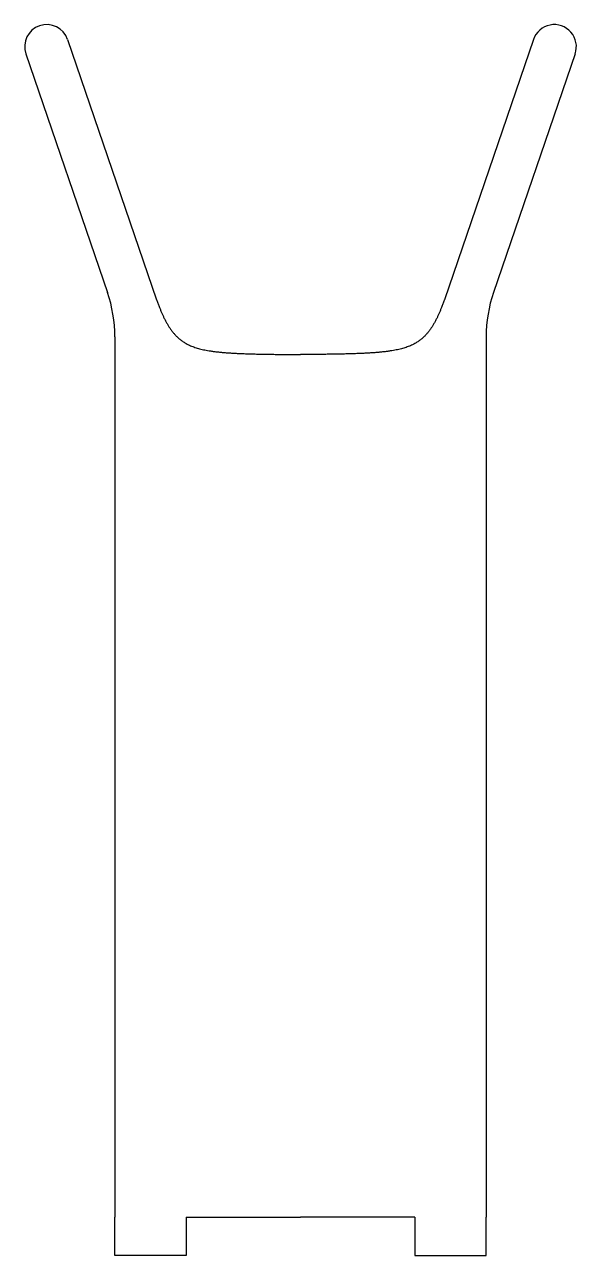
# Model space of a CAD drawing. Header units: millimetres. Extents: x -20.1 to 20.1, y -2.8 to 87.1.
import ezdxf

# ---------------------------------------------------------------- set-up
doc = ezdxf.new("R2010")
doc.units = ezdxf.units.MM
doc.layers.get('0').update_dxf_attribs({"linetype": 'CONTINUOUS'})

msp = doc.modelspace()

# ---------------------------------------------------------------- linework, layer by layer
for p, q in [((-17, 86), (-10.5, 67)), ((17, 86), (10.5, 67)), ((-20.052, 84.956), (-14.09, 67.53)), ((20.052, 84.956), (14.09, 67.53)), ((-13.552, 64.293), (-13.552, 0)), ((13.552, 64.293), (13.552, 0)), ((-13.552, -2.8), (-13.552, 0)), ((-8.352, 0), (0, 0)), ((-8.352, 0), (-8.352, -2.8)), ((8.352, 0), (0, 0)), ((8.352, 0), (8.352, -2.8)), ((13.552, -2.8), (13.552, 0)), ((-8.352, -2.8), (-13.552, -2.8)), ((8.352, -2.8), (13.552, -2.8))]:
    msp.add_line(p, q)
for centre, radius, start, end in [((-18.526, 85.478), 1.613, 18.88609, 198.88609), ((18.526, 85.478), 1.613, -18.88609, 161.11391), ((-23.552, 64.293), 10, 0, 18.88609), ((23.552, 64.293), 10, 161.11391, 180)]:
    msp.add_arc(centre, radius, start, end)
for points in [[(-10.5, 67), (-10.328, 66.498), (-9.975, 65.598), (-9.414, 64.56), (-8.562, 63.709), (-7.02, 63.214), (-5.016, 63.061), (-2.823, 63.011), (-1.001, 63), (0, 63)], [(10.5, 67), (10.328, 66.498), (9.975, 65.598), (9.414, 64.56), (8.562, 63.709), (7.02, 63.214), (5.016, 63.061), (2.823, 63.011), (1.001, 63), (0, 63)]]:
    msp.add_open_spline(points, degree=5)

doc.saveas('drawing.dxf')
